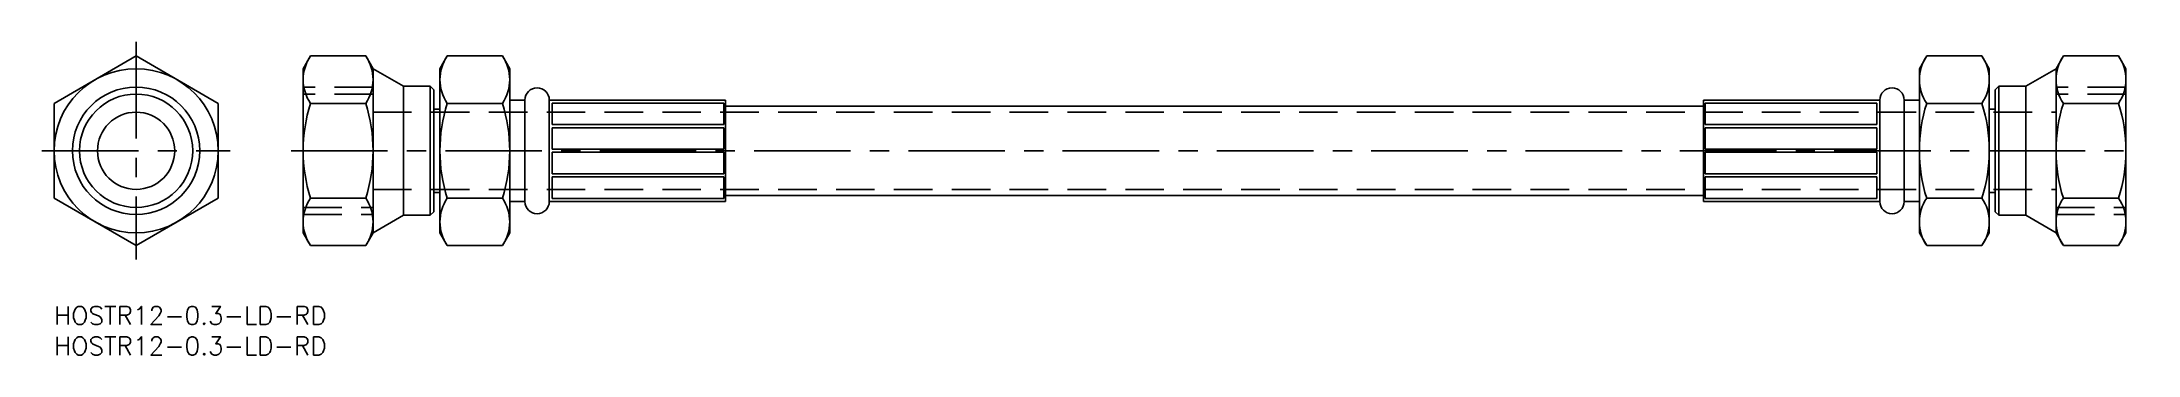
# Model space of a CAD drawing. Extents: x -2 to 343, y -8 to 43.
import ezdxf

# ---------------------------------------------------------------- set-up
doc = ezdxf.new("R2010")
doc.units = 0
doc.header["$LTSCALE"] = 0.5
doc.linetypes.add('CENTER', pattern=[50.8, 31.75, -6.35, 6.35, -6.35])
doc.linetypes.add('DASHED', pattern=[19.05, 12.7, -6.35])
for name, color, linetype in [('MSM_CENTER', 1, 'CENTER'), ('MSM_CONTINUOUS', 7, 'CONTINUOUS'), ('MSM_DASHED', 4, 'DASHED'), ('MSM_NARROW', 5, 'CONTINUOUS'), ('MSM_PART_NUMBER', 7, 'CONTINUOUS')]:
    doc.layers.add(name, color=color, linetype=linetype)
doc.styles.get("Standard").update_dxf_attribs({"font": 'txt.shx', "height": 3, "bigfont": 'bigfont.shx'})

# ---------------------------------------------------------------- blocks, each defined once
blk = doc.blocks.new('*U2')
at = {"layer": 'MSM_PART_NUMBER'}
blk.add_text('HOSTR12-0.3-LD-RD', height=3, dxfattribs=at).set_placement((0, -3))
blk = doc.blocks.new('*U3')
at = {"layer": 'MSM_PART_NUMBER'}
blk.add_text('HOSTR12-0.3-LD-RD', height=3, dxfattribs=at).set_placement((0, -8))

msp = doc.modelspace()

# ---------------------------------------------------------------- linework, layer by layer
at = {"layer": 'MSM_CENTER'}
for p, q in [((13.5, 43.49), (13.5, 7.69)), ((-2, 25.59), (29, 25.59)), ((39, 25.59), (343, 25.59))]:
    msp.add_line(p, q, dxfattribs=at)
at = {"layer": 'MSM_CONTINUOUS'}
for p, q in [((0, 33.38), (13.5, 41.18)), ((13.5, 41.18), (27, 33.38)), ((41, 39.09), (42.21, 41.18)), ((41, 12.09), (41, 39.09)), ((42.21, 41.18), (51.29, 41.18)), ((52.5, 39.09), (51.29, 41.18)), ((52.5, 12.09), (52.5, 39.09)), ((52.5, 39.09), (57.5, 36.2)), ((63.5, 39.09), (64.71, 41.18)), ((63.5, 12.09), (63.5, 39.09)), ((64.71, 41.18), (73.79, 41.18)), ((75, 39.09), (73.79, 41.18)), ((75, 12.09), (75, 39.09)), ((307, 39.09), (308.21, 41.18)), ((307, 12.09), (307, 39.09)), ((317.29, 41.18), (308.21, 41.18)), ((318.5, 39.09), (317.29, 41.18)), ((318.5, 12.09), (318.5, 39.09)), ((329.5, 39.09), (324.5, 36.2)), ((329.5, 39.09), (330.71, 41.18)), ((329.5, 12.09), (329.5, 39.09)), ((339.79, 41.18), (330.71, 41.18)), ((341, 39.09), (339.79, 41.18)), ((341, 12.09), (341, 39.09)), ((57.5, 36.2), (61.92, 36.2)), ((57.5, 36.2), (57.5, 14.98)), ((61.92, 36.2), (61.92, 14.98)), ((61.92, 36.2), (62.5, 35.62)), ((62.5, 35.62), (62.5, 15.55)), ((320.08, 36.2), (319.5, 35.62)), ((319.5, 35.62), (319.5, 15.55)), ((320.08, 36.2), (320.08, 14.98)), ((324.5, 36.2), (320.08, 36.2)), ((324.5, 36.2), (324.5, 14.98)), ((0, 17.79), (0, 33.38)), ((27, 33.38), (27, 17.79)), ((42.21, 33.38), (51.29, 33.38)), ((62.5, 32.44), (63.5, 32.44)), ((64.71, 33.38), (73.79, 33.38)), ((75, 33.94), (77.5, 33.94)), ((77.5, 17.24), (77.5, 33.94)), ((110.5, 33.94), (81.5, 33.94)), ((81.5, 33.94), (81.5, 17.24)), ((82, 33.44), (82, 29.89)), ((110.25, 33.44), (82, 33.44)), ((110.25, 33.44), (110.25, 29.89)), ((110.5, 33.94), (110.5, 17.24)), ((271.5, 32.94), (110.5, 32.94)), ((271.5, 33.94), (271.5, 17.24)), ((271.5, 33.94), (300.5, 33.94)), ((271.75, 33.44), (271.75, 29.89)), ((271.75, 33.44), (300, 33.44)), ((300, 33.44), (300, 29.89)), ((300.5, 33.94), (300.5, 17.24)), ((304.5, 17.24), (304.5, 33.94)), ((307, 33.94), (304.5, 33.94)), ((317.29, 33.38), (308.21, 33.38)), ((319.5, 32.44), (318.5, 32.44)), ((339.79, 33.38), (330.71, 33.38)), ((110.25, 29.89), (82, 29.89)), ((82, 29.39), (82, 25.84)), ((82, 29.39), (110.25, 29.39)), ((110.25, 29.39), (110.25, 25.84)), ((271.75, 29.89), (300, 29.89)), ((300, 29.39), (271.75, 29.39)), ((271.75, 29.39), (271.75, 25.84)), ((300, 29.39), (300, 25.84)), ((110.25, 25.84), (82, 25.84)), ((82, 21.79), (82, 25.34)), ((82, 25.34), (110.25, 25.34)), ((110.25, 21.79), (110.25, 25.34)), ((271.75, 25.84), (300, 25.84)), ((300, 25.34), (271.75, 25.34)), ((271.75, 21.79), (271.75, 25.34)), ((300, 21.79), (300, 25.34)), ((82, 21.79), (110.25, 21.79)), ((82, 17.74), (82, 21.29)), ((110.25, 21.29), (82, 21.29)), ((110.25, 17.74), (110.25, 21.29)), ((300, 21.79), (271.75, 21.79)), ((271.75, 21.29), (300, 21.29)), ((271.75, 17.74), (271.75, 21.29)), ((300, 17.74), (300, 21.29)), ((13.5, 10), (0, 17.79)), ((27, 17.79), (13.5, 10)), ((42.21, 17.79), (51.29, 17.79)), ((62.5, 18.74), (63.5, 18.74)), ((64.71, 17.79), (73.79, 17.79)), ((110.25, 17.74), (82, 17.74)), ((110.5, 18.24), (271.5, 18.24)), ((271.75, 17.74), (300, 17.74)), ((317.29, 17.79), (308.21, 17.79)), ((319.5, 18.74), (318.5, 18.74)), ((339.79, 17.79), (330.71, 17.79)), ((52.5, 12.09), (57.5, 14.98)), ((57.5, 14.98), (61.92, 14.98)), ((61.92, 14.98), (62.5, 15.55)), ((75, 17.24), (77.5, 17.24)), ((110.5, 17.24), (81.5, 17.24)), ((271.5, 17.24), (300.5, 17.24)), ((307, 17.24), (304.5, 17.24)), ((320.08, 14.98), (319.5, 15.55)), ((324.5, 14.98), (320.08, 14.98)), ((329.5, 12.09), (324.5, 14.98)), ((41, 12.09), (42.21, 10)), ((52.5, 12.09), (51.29, 10)), ((63.5, 12.09), (64.71, 10)), ((75, 12.09), (73.79, 10)), ((307, 12.09), (308.21, 10)), ((318.5, 12.09), (317.29, 10)), ((329.5, 12.09), (330.71, 10)), ((341, 12.09), (339.79, 10)), ((42.21, 10), (51.29, 10)), ((64.71, 10), (73.79, 10)), ((317.29, 10), (308.21, 10)), ((339.79, 10), (330.71, 10))]:
    msp.add_line(p, q, dxfattribs=at)
for radius in [13.5, 10.48, 6.35]:
    msp.add_circle((13.5, 25.59), radius, dxfattribs=at)
for centre, radius, start, end in [((47.9, 37.28), 6.9, 145.6158, 214.3842), ((45.6, 37.28), 6.9, 325.6158, 34.3842), ((70.4, 37.28), 6.9, 145.6158, 214.3842), ((68.1, 37.28), 6.9, 325.6158, 34.3842), ((313.9, 37.28), 6.9, 145.6158, 214.3842), ((311.6, 37.28), 6.9, 325.6158, 34.3842), ((336.4, 37.28), 6.9, 145.6158, 214.3842), ((334.1, 37.28), 6.9, 325.6158, 34.3842), ((79.5, 33.94), 2, 0, 180), ((302.5, 33.94), 2, 0, 180), ((66.79, 25.59), 25.79, 162.412, 197.588), ((26.71, 25.59), 25.79, 342.412, 17.588), ((89.29, 25.59), 25.79, 162.412, 197.588), ((49.21, 25.59), 25.79, 342.412, 17.588), ((332.79, 25.59), 25.79, 162.412, 197.588), ((292.71, 25.59), 25.79, 342.412, 17.588), ((355.29, 25.59), 25.79, 162.412, 197.588), ((315.21, 25.59), 25.79, 342.412, 17.588), ((47.9, 13.9), 6.9, 145.6158, 214.3842), ((45.6, 13.9), 6.9, 325.6158, 34.3842), ((70.4, 13.9), 6.9, 145.6158, 214.3842), ((68.1, 13.9), 6.9, 325.6158, 34.3842), ((313.9, 13.9), 6.9, 145.6158, 214.3842), ((311.6, 13.9), 6.9, 325.6158, 34.3842), ((336.4, 13.9), 6.9, 145.6158, 214.3842), ((334.1, 13.9), 6.9, 325.6158, 34.3842), ((79.5, 17.24), 2, 180, 0), ((302.5, 17.24), 2, 180, 0)]:
    msp.add_arc(centre, radius, start, end, dxfattribs=at)
at = {"layer": 'MSM_DASHED'}
for p, q in [((52.5, 36.05), (41, 36.05)), ((52.5, 34.89), (41, 34.89)), ((341, 36.05), (329.5, 36.05)), ((341, 34.89), (329.5, 34.89)), ((52.5, 31.94), (329.5, 31.94)), ((52.5, 19.24), (329.5, 19.24)), ((41, 16.26), (52.5, 16.26)), ((41, 15.1), (52.5, 15.1)), ((329.5, 16.26), (341, 16.26)), ((329.5, 15.1), (341, 15.1))]:
    msp.add_line(p, q, dxfattribs=at)
at = {"layer": 'MSM_NARROW'}
msp.add_circle((13.5, 25.59), 9.32, dxfattribs=at)

# ---------------------------------------------------------------- block references
at = {"layer": 'MSM_CONTINUOUS'}
for name in ['*U2', '*U3']:
    msp.add_blockref(name, (0, 0), dxfattribs=at)

doc.saveas('drawing.dxf')
